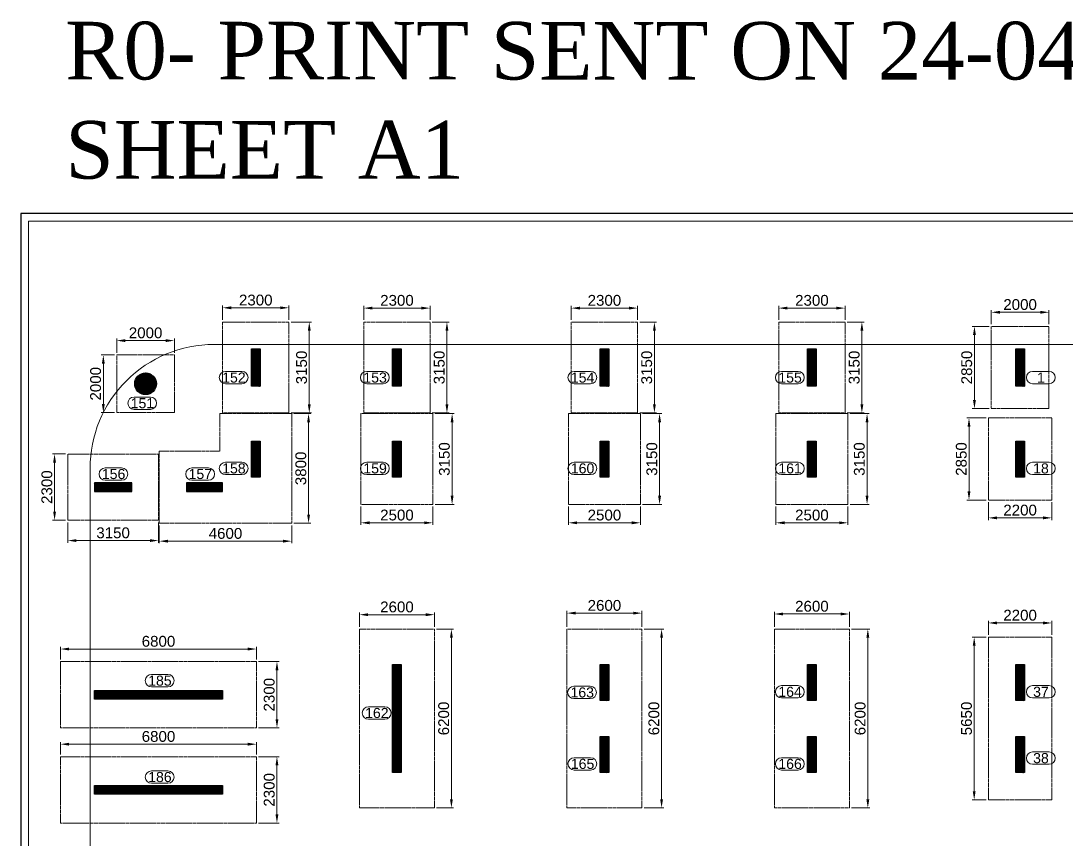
# Model space of a CAD drawing. Header units: millimetres. Extents: x 99112 to 332273, y 431815 to 552227.
# Drawn here: x 99112 to 135383, y 518441 to 546821 of the extents above; entities that cross this region are included whole.
import ezdxf
from ezdxf.enums import TextEntityAlignment as Align

# ---------------------------------------------------------------- set-up
doc = ezdxf.new("R2010")
doc.units = ezdxf.units.MM
doc.header["$LTSCALE"] = 100
doc.header["$MEASUREMENT"] = 0
doc.linetypes.add('HIDDEN', pattern=[0.375, 0.25, -0.125])
for name, color, linetype, lineweight in [('COL HATCH', 67, 'Continuous', 25), ('colno', 11, 'Continuous', 15), ('COLUMN', 84, 'Continuous', 30), ('DIM', 8, 'Continuous', 13), ('FOOTING', 12, 'HIDDEN', 20), ('HATCH', 251, 'Continuous', 9), ('MAIN TEXT', 6, 'Continuous', 30), ('SUNK', 251, 'Continuous', 9)]:
    doc.layers.add(name, color=color, linetype=linetype, lineweight=lineweight)
doc.styles.add('ARIAL', font='arial.ttf')
doc.styles.add('TIMES NEW ROMAN', font='times.ttf', dxfattribs={"width": 0.8, "height": 12})
doc.dimstyles.new('150', dxfattribs={"dimscale": 150, "dimtxt": 2.5, "dimasz": 2, "dimexe": 0.5, "dimexo": 0.5, "dimgap": 0.5, "dimtad": 1, "dimdec": 0, "dimzin": 3, "dimdsep": 46, "dimtxsty": 'ARIAL', "dimcen": 0, "dimdle": 1, "dimclrd": 256, "dimclre": 256, "dimclrt": 4, "dimadec": 0, "dimazin": 0, "dimtfac": 1, "dimtdec": 0, "dimtmove": 0, "dimatfit": 3, "dimfxl": 0, "dimtolj": 1, "dimtzin": 0, "dimlwd": -1, "dimlwe": -1, "dimarcsym": 0})
pattern_1 = [(45, (-237381.086, 134796.796), (-8.83883476, 8.83883476), [])]
pattern_2 = [(45, (-325, 0), (-8.83883476, 8.83883476), [])]
pattern_3 = [(45, (-263906.086, 134796.796), (-8.83883476, 8.83883476), [])]
pattern_4 = [(45, (-244606.086, 134796.796), (-8.83883476, 8.83883476), [])]
pattern_5 = [(45, (-251806.086, 134796.796), (-8.83883476, 8.83883476), [])]
pattern_6 = [(45, (-259006.086, 134796.796), (-8.83883476, 8.83883476), [])]

# ---------------------------------------------------------------- blocks, each defined once
blk = doc.blocks.new('*D0')
at = {"layer": 'DIM', "transparency": 16777216}
for p, q in [((102439, 535310), (102439, 535807)), ((104139, 535732), (102739, 535732)), ((104439, 535310), (104439, 535807))]:
    blk.add_line(p, q, dxfattribs=at)
for points in [[(102739, 535782), (102739, 535682), (102439, 535732)], [(104139, 535682), (104139, 535782), (104439, 535732)]]:
    blk.add_solid(points, dxfattribs=at)
at = {"layer": 'DIM', "color": 4, "transparency": 16777216, "insert": (103439, 535999), "char_height": 375, "attachment_point": 5, "style": 'ARIAL'}
blk.add_mtext('\\A1;2000', dxfattribs=at)
blk = doc.blocks.new('*D1')
at = {"layer": 'DIM', "transparency": 16777216}
for p, q in [((102364, 535235), (101898, 535235)), ((101973, 534935), (101973, 533535)), ((102364, 533235), (101898, 533235))]:
    blk.add_line(p, q, dxfattribs=at)
for points in [[(102023, 534935), (101923, 534935), (101973, 535235)], [(101923, 533535), (102023, 533535), (101973, 533235)]]:
    blk.add_solid(points, dxfattribs=at)
at = {"layer": 'DIM', "color": 4, "transparency": 16777216, "insert": (101706, 534235), "char_height": 375, "attachment_point": 5, "rotation": 90, "style": 'ARIAL'}
blk.add_mtext('\\A1;2000', dxfattribs=at)
blk = doc.blocks.new('*D2')
at = {"layer": 'DIM', "transparency": 16777216}
for p, q in [((106112, 536449), (106112, 536945)), ((108112, 536870), (106412, 536870)), ((108412, 536449), (108412, 536945))]:
    blk.add_line(p, q, dxfattribs=at)
for points in [[(106412, 536920), (106412, 536820), (106112, 536870)], [(108112, 536820), (108112, 536920), (108412, 536870)]]:
    blk.add_solid(points, dxfattribs=at)
at = {"layer": 'DIM', "color": 4, "transparency": 16777216, "insert": (107262, 537136), "char_height": 375, "attachment_point": 5, "style": 'ARIAL'}
blk.add_mtext('\\A1;2300', dxfattribs=at)
blk = doc.blocks.new('*D3')
at = {"layer": 'DIM', "transparency": 16777216}
for p, q in [((108487, 536374), (109195, 536374)), ((109120, 536074), (109120, 533524)), ((108487, 533224), (109195, 533224))]:
    blk.add_line(p, q, dxfattribs=at)
for points in [[(109170, 536074), (109070, 536074), (109120, 536374)], [(109070, 533524), (109170, 533524), (109120, 533224)]]:
    blk.add_solid(points, dxfattribs=at)
at = {"layer": 'DIM', "color": 4, "transparency": 16777216, "insert": (108853, 534799), "char_height": 375, "attachment_point": 5, "rotation": 90, "style": 'ARIAL'}
blk.add_mtext('\\A1;3150', dxfattribs=at)
blk = doc.blocks.new('*D4')
at = {"layer": 'DIM', "transparency": 16777216}
for p, q in [((108587, 533199), (109170, 533199)), ((109095, 532899), (109095, 529699)), ((108587, 529399), (109170, 529399))]:
    blk.add_line(p, q, dxfattribs=at)
for points in [[(109145, 532899), (109045, 532899), (109095, 533199)], [(109045, 529699), (109145, 529699), (109095, 529399)]]:
    blk.add_solid(points, dxfattribs=at)
at = {"layer": 'DIM', "color": 4, "transparency": 16777216, "insert": (108828, 531299), "char_height": 375, "attachment_point": 5, "rotation": 90, "style": 'ARIAL'}
blk.add_mtext('\\A1;3800', dxfattribs=at)
blk = doc.blocks.new('*D5')
at = {"layer": 'DIM', "transparency": 16777216}
for p, q in [((103912, 529324), (103912, 528700)), ((108512, 529324), (108512, 528700)), ((108212, 528775), (104212, 528775))]:
    blk.add_line(p, q, dxfattribs=at)
for points in [[(104212, 528825), (104212, 528725), (103912, 528775)], [(108212, 528725), (108212, 528825), (108512, 528775)]]:
    blk.add_solid(points, dxfattribs=at)
at = {"layer": 'DIM', "color": 4, "transparency": 16777216, "insert": (106212, 529041), "char_height": 375, "attachment_point": 5, "style": 'ARIAL'}
blk.add_mtext('\\A1;4600', dxfattribs=at)
blk = doc.blocks.new('*D6')
at = {"layer": 'DIM', "transparency": 16777216}
for p, q in [((100662, 531799), (100206, 531799)), ((100281, 529799), (100281, 531499)), ((100662, 529499), (100206, 529499))]:
    blk.add_line(p, q, dxfattribs=at)
for points in [[(100331, 531499), (100231, 531499), (100281, 531799)], [(100231, 529799), (100331, 529799), (100281, 529499)]]:
    blk.add_solid(points, dxfattribs=at)
at = {"layer": 'DIM', "color": 4, "transparency": 16777216, "insert": (100015, 530649), "char_height": 375, "attachment_point": 5, "rotation": 90, "style": 'ARIAL'}
blk.add_mtext('\\A1;2300', dxfattribs=at)
blk = doc.blocks.new('*D7')
at = {"layer": 'DIM', "transparency": 16777216}
for p, q in [((100737, 529424), (100737, 528720)), ((103887, 529424), (103887, 528720)), ((103587, 528795), (101037, 528795))]:
    blk.add_line(p, q, dxfattribs=at)
for points in [[(101037, 528845), (101037, 528745), (100737, 528795)], [(103587, 528745), (103587, 528845), (103887, 528795)]]:
    blk.add_solid(points, dxfattribs=at)
at = {"layer": 'DIM', "color": 4, "transparency": 16777216, "insert": (102312, 529062), "char_height": 375, "attachment_point": 5, "style": 'ARIAL'}
blk.add_mtext('\\A1;3150', dxfattribs=at)
blk = doc.blocks.new('*D8')
at = {"layer": 'DIM', "transparency": 16777216}
for p, q in [((111012, 536449), (111012, 536934)), ((113012, 536859), (111312, 536859)), ((113312, 536449), (113312, 536934))]:
    blk.add_line(p, q, dxfattribs=at)
for points in [[(111312, 536909), (111312, 536809), (111012, 536859)], [(113012, 536809), (113012, 536909), (113312, 536859)]]:
    blk.add_solid(points, dxfattribs=at)
at = {"layer": 'DIM', "color": 4, "transparency": 16777216, "insert": (112162, 537126), "char_height": 375, "attachment_point": 5, "style": 'ARIAL'}
blk.add_mtext('\\A1;2300', dxfattribs=at)
blk = doc.blocks.new('*D9')
at = {"layer": 'DIM', "transparency": 16777216}
for p, q in [((113387, 536374), (113972, 536374)), ((113897, 536074), (113897, 533524)), ((113387, 533224), (113972, 533224))]:
    blk.add_line(p, q, dxfattribs=at)
for points in [[(113947, 536074), (113847, 536074), (113897, 536374)], [(113847, 533524), (113947, 533524), (113897, 533224)]]:
    blk.add_solid(points, dxfattribs=at)
at = {"layer": 'DIM', "color": 4, "transparency": 16777216, "insert": (113631, 534799), "char_height": 375, "attachment_point": 5, "rotation": 90, "style": 'ARIAL'}
blk.add_mtext('\\A1;3150', dxfattribs=at)
blk = doc.blocks.new('*D10')
at = {"layer": 'DIM', "transparency": 16777216}
for p, q in [((113487, 533199), (114151, 533199)), ((114076, 532899), (114076, 530349)), ((113487, 530049), (114151, 530049))]:
    blk.add_line(p, q, dxfattribs=at)
for points in [[(114126, 532899), (114026, 532899), (114076, 533199)], [(114026, 530349), (114126, 530349), (114076, 530049)]]:
    blk.add_solid(points, dxfattribs=at)
at = {"layer": 'DIM', "color": 4, "transparency": 16777216, "insert": (113809, 531624), "char_height": 375, "attachment_point": 5, "rotation": 90, "style": 'ARIAL'}
blk.add_mtext('\\A1;3150', dxfattribs=at)
blk = doc.blocks.new('*D11')
at = {"layer": 'DIM', "transparency": 16777216}
for p, q in [((110912, 529974), (110912, 529337)), ((113412, 529974), (113412, 529337)), ((113112, 529412), (111212, 529412))]:
    blk.add_line(p, q, dxfattribs=at)
for points in [[(111212, 529462), (111212, 529362), (110912, 529412)], [(113112, 529362), (113112, 529462), (113412, 529412)]]:
    blk.add_solid(points, dxfattribs=at)
at = {"layer": 'DIM', "color": 4, "transparency": 16777216, "insert": (112162, 529679), "char_height": 375, "attachment_point": 5, "style": 'ARIAL'}
blk.add_mtext('\\A1;2500', dxfattribs=at)
blk = doc.blocks.new('*D12')
at = {"layer": 'DIM', "transparency": 16777216}
for p, q in [((118212, 536449), (118212, 536934)), ((120212, 536859), (118512, 536859)), ((120512, 536449), (120512, 536934))]:
    blk.add_line(p, q, dxfattribs=at)
for points in [[(118512, 536909), (118512, 536809), (118212, 536859)], [(120212, 536809), (120212, 536909), (120512, 536859)]]:
    blk.add_solid(points, dxfattribs=at)
at = {"layer": 'DIM', "color": 4, "transparency": 16777216, "insert": (119362, 537126), "char_height": 375, "attachment_point": 5, "style": 'ARIAL'}
blk.add_mtext('\\A1;2300', dxfattribs=at)
blk = doc.blocks.new('*D13')
at = {"layer": 'DIM', "transparency": 16777216}
for p, q in [((120587, 536374), (121172, 536374)), ((121097, 536074), (121097, 533524)), ((120587, 533224), (121172, 533224))]:
    blk.add_line(p, q, dxfattribs=at)
for points in [[(121147, 536074), (121047, 536074), (121097, 536374)], [(121047, 533524), (121147, 533524), (121097, 533224)]]:
    blk.add_solid(points, dxfattribs=at)
at = {"layer": 'DIM', "color": 4, "transparency": 16777216, "insert": (120831, 534799), "char_height": 375, "attachment_point": 5, "rotation": 90, "style": 'ARIAL'}
blk.add_mtext('\\A1;3150', dxfattribs=at)
blk = doc.blocks.new('*D14')
at = {"layer": 'DIM', "transparency": 16777216}
for p, q in [((120687, 533199), (121351, 533199)), ((121276, 532899), (121276, 530349)), ((120687, 530049), (121351, 530049))]:
    blk.add_line(p, q, dxfattribs=at)
for points in [[(121326, 532899), (121226, 532899), (121276, 533199)], [(121226, 530349), (121326, 530349), (121276, 530049)]]:
    blk.add_solid(points, dxfattribs=at)
at = {"layer": 'DIM', "color": 4, "transparency": 16777216, "insert": (121009, 531624), "char_height": 375, "attachment_point": 5, "rotation": 90, "style": 'ARIAL'}
blk.add_mtext('\\A1;3150', dxfattribs=at)
blk = doc.blocks.new('*D15')
at = {"layer": 'DIM', "transparency": 16777216}
for p, q in [((118112, 529974), (118112, 529337)), ((120612, 529974), (120612, 529337)), ((120312, 529412), (118412, 529412))]:
    blk.add_line(p, q, dxfattribs=at)
for points in [[(118412, 529462), (118412, 529362), (118112, 529412)], [(120312, 529362), (120312, 529462), (120612, 529412)]]:
    blk.add_solid(points, dxfattribs=at)
at = {"layer": 'DIM', "color": 4, "transparency": 16777216, "insert": (119362, 529679), "char_height": 375, "attachment_point": 5, "style": 'ARIAL'}
blk.add_mtext('\\A1;2500', dxfattribs=at)
blk = doc.blocks.new('*D16')
at = {"layer": 'DIM', "transparency": 16777216}
for p, q in [((125412, 536449), (125412, 536934)), ((127412, 536859), (125712, 536859)), ((127712, 536449), (127712, 536934))]:
    blk.add_line(p, q, dxfattribs=at)
for points in [[(125712, 536909), (125712, 536809), (125412, 536859)], [(127412, 536809), (127412, 536909), (127712, 536859)]]:
    blk.add_solid(points, dxfattribs=at)
at = {"layer": 'DIM', "color": 4, "transparency": 16777216, "insert": (126562, 537126), "char_height": 375, "attachment_point": 5, "style": 'ARIAL'}
blk.add_mtext('\\A1;2300', dxfattribs=at)
blk = doc.blocks.new('*D17')
at = {"layer": 'DIM', "transparency": 16777216}
for p, q in [((127787, 536374), (128372, 536374)), ((128297, 536074), (128297, 533524)), ((127787, 533224), (128372, 533224))]:
    blk.add_line(p, q, dxfattribs=at)
for points in [[(128347, 536074), (128247, 536074), (128297, 536374)], [(128247, 533524), (128347, 533524), (128297, 533224)]]:
    blk.add_solid(points, dxfattribs=at)
at = {"layer": 'DIM', "color": 4, "transparency": 16777216, "insert": (128031, 534799), "char_height": 375, "attachment_point": 5, "rotation": 90, "style": 'ARIAL'}
blk.add_mtext('\\A1;3150', dxfattribs=at)
blk = doc.blocks.new('*D18')
at = {"layer": 'DIM', "transparency": 16777216}
for p, q in [((127887, 533199), (128551, 533199)), ((128476, 532899), (128476, 530349)), ((127887, 530049), (128551, 530049))]:
    blk.add_line(p, q, dxfattribs=at)
for points in [[(128526, 532899), (128426, 532899), (128476, 533199)], [(128426, 530349), (128526, 530349), (128476, 530049)]]:
    blk.add_solid(points, dxfattribs=at)
at = {"layer": 'DIM', "color": 4, "transparency": 16777216, "insert": (128209, 531624), "char_height": 375, "attachment_point": 5, "rotation": 90, "style": 'ARIAL'}
blk.add_mtext('\\A1;3150', dxfattribs=at)
blk = doc.blocks.new('*D19')
at = {"layer": 'DIM', "transparency": 16777216}
for p, q in [((125312, 529974), (125312, 529337)), ((127812, 529974), (127812, 529337)), ((127512, 529412), (125612, 529412))]:
    blk.add_line(p, q, dxfattribs=at)
for points in [[(125612, 529462), (125612, 529362), (125312, 529412)], [(127512, 529362), (127512, 529462), (127812, 529412)]]:
    blk.add_solid(points, dxfattribs=at)
at = {"layer": 'DIM', "color": 4, "transparency": 16777216, "insert": (126562, 529679), "char_height": 375, "attachment_point": 5, "style": 'ARIAL'}
blk.add_mtext('\\A1;2500', dxfattribs=at)
blk = doc.blocks.new('*D20')
at = {"layer": 'DIM', "transparency": 16777216}
for p, q in [((111012, 536449), (111012, 536934)), ((113012, 536859), (111312, 536859)), ((113312, 536449), (113312, 536934))]:
    blk.add_line(p, q, dxfattribs=at)
for points in [[(111312, 536909), (111312, 536809), (111012, 536859)], [(113012, 536809), (113012, 536909), (113312, 536859)]]:
    blk.add_solid(points, dxfattribs=at)
at = {"layer": 'DIM', "color": 4, "transparency": 16777216, "insert": (112162, 537126), "char_height": 375, "attachment_point": 5, "style": 'ARIAL'}
blk.add_mtext('\\A1;2300', dxfattribs=at)
blk = doc.blocks.new('*D83')
at = {"layer": 'DIM', "transparency": 16777216}
for p, q in [((110862, 525799), (110862, 526300)), ((113462, 525799), (113462, 526300)), ((113162, 526225), (111162, 526225))]:
    blk.add_line(p, q, dxfattribs=at)
for points in [[(111162, 526275), (111162, 526175), (110862, 526225)], [(113162, 526175), (113162, 526275), (113462, 526225)]]:
    blk.add_solid(points, dxfattribs=at)
at = {"layer": 'DIM', "color": 4, "transparency": 16777216, "insert": (112162, 526492), "char_height": 375, "attachment_point": 5, "style": 'ARIAL'}
blk.add_mtext('\\A1;2600', dxfattribs=at)
blk = doc.blocks.new('*D84')
at = {"layer": 'DIM', "transparency": 16777216}
for p, q in [((113537, 525724), (114127, 525724)), ((114052, 525424), (114052, 519824)), ((113537, 519524), (114127, 519524))]:
    blk.add_line(p, q, dxfattribs=at)
for points in [[(114102, 525424), (114002, 525424), (114052, 525724)], [(114002, 519824), (114102, 519824), (114052, 519524)]]:
    blk.add_solid(points, dxfattribs=at)
at = {"layer": 'DIM', "color": 4, "transparency": 16777216, "insert": (113785, 522624), "char_height": 375, "attachment_point": 5, "rotation": 90, "style": 'ARIAL'}
blk.add_mtext('\\A1;6200', dxfattribs=at)
blk = doc.blocks.new('*D85')
at = {"layer": 'DIM', "transparency": 16777216}
for p, q in [((118062, 525799), (118062, 526354)), ((120662, 525799), (120662, 526354)), ((120362, 526279), (118362, 526279))]:
    blk.add_line(p, q, dxfattribs=at)
for points in [[(118362, 526329), (118362, 526229), (118062, 526279)], [(120362, 526229), (120362, 526329), (120662, 526279)]]:
    blk.add_solid(points, dxfattribs=at)
at = {"layer": 'DIM', "color": 4, "transparency": 16777216, "insert": (119362, 526545), "char_height": 375, "attachment_point": 5, "style": 'ARIAL'}
blk.add_mtext('\\A1;2600', dxfattribs=at)
blk = doc.blocks.new('*D86')
at = {"layer": 'DIM', "transparency": 16777216}
for p, q in [((120737, 525724), (121420, 525724)), ((121345, 525424), (121345, 519824)), ((120737, 519524), (121420, 519524))]:
    blk.add_line(p, q, dxfattribs=at)
for points in [[(121395, 525424), (121295, 525424), (121345, 525724)], [(121295, 519824), (121395, 519824), (121345, 519524)]]:
    blk.add_solid(points, dxfattribs=at)
at = {"layer": 'DIM', "color": 4, "transparency": 16777216, "insert": (121079, 522624), "char_height": 375, "attachment_point": 5, "rotation": 90, "style": 'ARIAL'}
blk.add_mtext('\\A1;6200', dxfattribs=at)
blk = doc.blocks.new('*D87')
at = {"layer": 'DIM', "transparency": 16777216}
for p, q in [((125262, 525799), (125262, 526324)), ((127862, 525799), (127862, 526324)), ((127562, 526249), (125562, 526249))]:
    blk.add_line(p, q, dxfattribs=at)
for points in [[(125562, 526299), (125562, 526199), (125262, 526249)], [(127562, 526199), (127562, 526299), (127862, 526249)]]:
    blk.add_solid(points, dxfattribs=at)
at = {"layer": 'DIM', "color": 4, "transparency": 16777216, "insert": (126562, 526515), "char_height": 375, "attachment_point": 5, "style": 'ARIAL'}
blk.add_mtext('\\A1;2600', dxfattribs=at)
blk = doc.blocks.new('*D88')
at = {"layer": 'DIM', "transparency": 16777216}
for p, q in [((127937, 525724), (128578, 525724)), ((128503, 525424), (128503, 519824)), ((127937, 519524), (128578, 519524))]:
    blk.add_line(p, q, dxfattribs=at)
for points in [[(128553, 525424), (128453, 525424), (128503, 525724)], [(128453, 519824), (128553, 519824), (128503, 519524)]]:
    blk.add_solid(points, dxfattribs=at)
at = {"layer": 'DIM', "color": 4, "transparency": 16777216, "insert": (128237, 522624), "char_height": 375, "attachment_point": 5, "rotation": 90, "style": 'ARIAL'}
blk.add_mtext('\\A1;6200', dxfattribs=at)
blk = doc.blocks.new('*D406')
at = {"layer": 'DIM', "transparency": 16777216}
for p, q in [((132687, 525524), (132687, 526013)), ((134587, 525938), (132987, 525938)), ((134887, 525524), (134887, 526013))]:
    blk.add_line(p, q, dxfattribs=at)
for points in [[(132987, 525988), (132987, 525888), (132687, 525938)], [(134587, 525888), (134587, 525988), (134887, 525938)]]:
    blk.add_solid(points, dxfattribs=at)
at = {"layer": 'DIM', "color": 4, "transparency": 16777216, "insert": (133787, 526205), "char_height": 375, "attachment_point": 5, "style": 'ARIAL'}
blk.add_mtext('\\A1;2200', dxfattribs=at)
blk = doc.blocks.new('*D407')
at = {"layer": 'DIM', "transparency": 16777216}
for p, q in [((132612, 525449), (132119, 525449)), ((132194, 525149), (132194, 520099)), ((132612, 519799), (132119, 519799))]:
    blk.add_line(p, q, dxfattribs=at)
for points in [[(132244, 525149), (132144, 525149), (132194, 525449)], [(132144, 520099), (132244, 520099), (132194, 519799)]]:
    blk.add_solid(points, dxfattribs=at)
at = {"layer": 'DIM', "color": 4, "transparency": 16777216, "insert": (131928, 522624), "char_height": 375, "attachment_point": 5, "rotation": 90, "style": 'ARIAL'}
blk.add_mtext('\\A1;5650', dxfattribs=at)
blk = doc.blocks.new('*D414')
at = {"layer": 'DIM', "transparency": 16777216}
for p, q in [((132787, 536299), (132787, 536790)), ((134487, 536715), (133087, 536715)), ((134787, 536299), (134787, 536790))]:
    blk.add_line(p, q, dxfattribs=at)
for points in [[(133087, 536765), (133087, 536665), (132787, 536715)], [(134487, 536665), (134487, 536765), (134787, 536715)]]:
    blk.add_solid(points, dxfattribs=at)
at = {"layer": 'DIM', "color": 4, "transparency": 16777216, "insert": (133787, 536981), "char_height": 375, "attachment_point": 5, "style": 'ARIAL'}
blk.add_mtext('\\A1;2000', dxfattribs=at)
blk = doc.blocks.new('*D415')
at = {"layer": 'DIM', "transparency": 16777216}
for p, q in [((132712, 536224), (132128, 536224)), ((132203, 535924), (132203, 533674)), ((132712, 533374), (132128, 533374))]:
    blk.add_line(p, q, dxfattribs=at)
for points in [[(132253, 535924), (132153, 535924), (132203, 536224)], [(132153, 533674), (132253, 533674), (132203, 533374)]]:
    blk.add_solid(points, dxfattribs=at)
at = {"layer": 'DIM', "color": 4, "transparency": 16777216, "insert": (131937, 534799), "char_height": 375, "attachment_point": 5, "rotation": 90, "style": 'ARIAL'}
blk.add_mtext('\\A1;2850', dxfattribs=at)
blk = doc.blocks.new('*D418')
at = {"layer": 'DIM', "transparency": 16777216}
for p, q in [((132687, 530124), (132687, 529508)), ((134887, 530124), (134887, 529508)), ((134587, 529583), (132987, 529583))]:
    blk.add_line(p, q, dxfattribs=at)
for points in [[(132987, 529633), (132987, 529533), (132687, 529583)], [(134587, 529533), (134587, 529633), (134887, 529583)]]:
    blk.add_solid(points, dxfattribs=at)
at = {"layer": 'DIM', "color": 4, "transparency": 16777216, "insert": (133787, 529850), "char_height": 375, "attachment_point": 5, "style": 'ARIAL'}
blk.add_mtext('\\A1;2200', dxfattribs=at)
blk = doc.blocks.new('*D420')
at = {"layer": 'DIM', "transparency": 16777216}
for p, q in [((132612, 533049), (131939, 533049)), ((132014, 532749), (132014, 530499)), ((132612, 530199), (131939, 530199))]:
    blk.add_line(p, q, dxfattribs=at)
for points in [[(132064, 532749), (131964, 532749), (132014, 533049)], [(131964, 530499), (132064, 530499), (132014, 530199)]]:
    blk.add_solid(points, dxfattribs=at)
at = {"layer": 'DIM', "color": 4, "transparency": 16777216, "insert": (131748, 531624), "char_height": 375, "attachment_point": 5, "rotation": 90, "style": 'ARIAL'}
blk.add_mtext('\\A1;2850', dxfattribs=at)
blk = doc.blocks.new('Z$W@#0B193674')
at = {"layer": 'HATCH', "linetype": 'Continuous', "ltscale": 1000}
blk.add_lwpolyline([(50, 150), (-38300, 150, 0.414214), (-42600, -4150), (-42600, -40327, 0.41467), (-10475, -72402, 0.115605), (3770, -69040), (43196, -49411)], format="xyb", dxfattribs=at)
blk = doc.blocks.new('Z$W@#1A410294')
at = {"layer": 'HATCH'}
blk.add_blockref('Z$W@#0B193674', (26325, 68068), dxfattribs=at)
blk = doc.blocks.new('*D831')
at = {"layer": 'DIM', "transparency": 16777216}
for p, q in [((100487, 521374), (100487, 521808)), ((106987, 521733), (100787, 521733)), ((107287, 521374), (107287, 521808))]:
    blk.add_line(p, q, dxfattribs=at)
for points in [[(100787, 521783), (100787, 521683), (100487, 521733)], [(106987, 521683), (106987, 521783), (107287, 521733)]]:
    blk.add_solid(points, dxfattribs=at)
at = {"layer": 'DIM', "color": 4, "transparency": 16777216, "insert": (103887, 521999), "char_height": 375, "attachment_point": 5, "style": 'ARIAL'}
blk.add_mtext('\\A1;6800', dxfattribs=at)
blk = doc.blocks.new('*D832')
at = {"layer": 'DIM', "transparency": 16777216}
for p, q in [((107362, 521299), (108073, 521299)), ((107998, 519299), (107998, 520999)), ((107362, 518999), (108073, 518999))]:
    blk.add_line(p, q, dxfattribs=at)
for points in [[(108048, 520999), (107948, 520999), (107998, 521299)], [(107948, 519299), (108048, 519299), (107998, 518999)]]:
    blk.add_solid(points, dxfattribs=at)
at = {"layer": 'DIM', "color": 4, "transparency": 16777216, "insert": (107731, 520149), "char_height": 375, "attachment_point": 5, "rotation": 90, "style": 'ARIAL'}
blk.add_mtext('\\A1;2300', dxfattribs=at)
blk = doc.blocks.new('*D833')
at = {"layer": 'DIM', "transparency": 16777216}
for p, q in [((100487, 524674), (100487, 525108)), ((106987, 525033), (100787, 525033)), ((107287, 524674), (107287, 525108))]:
    blk.add_line(p, q, dxfattribs=at)
for points in [[(100787, 525083), (100787, 524983), (100487, 525033)], [(106987, 524983), (106987, 525083), (107287, 525033)]]:
    blk.add_solid(points, dxfattribs=at)
at = {"layer": 'DIM', "color": 4, "transparency": 16777216, "insert": (103887, 525299), "char_height": 375, "attachment_point": 5, "style": 'ARIAL'}
blk.add_mtext('\\A1;6800', dxfattribs=at)
blk = doc.blocks.new('*D834')
at = {"layer": 'DIM', "transparency": 16777216}
for p, q in [((107362, 524599), (108073, 524599)), ((107998, 522599), (107998, 524299)), ((107362, 522299), (108073, 522299))]:
    blk.add_line(p, q, dxfattribs=at)
for points in [[(108048, 524299), (107948, 524299), (107998, 524599)], [(107948, 522599), (108048, 522599), (107998, 522299)]]:
    blk.add_solid(points, dxfattribs=at)
at = {"layer": 'DIM', "color": 4, "transparency": 16777216, "insert": (107731, 523449), "char_height": 375, "attachment_point": 5, "rotation": 90, "style": 'ARIAL'}
blk.add_mtext('\\A1;2300', dxfattribs=at)

msp = doc.modelspace()

# ---------------------------------------------------------------- hatches: boundary and pattern name
at = {"layer": 'COL HATCH'}
h = msp.add_hatch(dxfattribs=at)
h.set_pattern_fill('ANSI31', color=256, scale=100, style=0)
h.set_pattern_definition(pattern_3)
h.paths.add_polyline_path([(107412, 535448.6), (107412, 534148.6), (107112, 534148.6), (107112, 535448.6)])
h = msp.add_hatch(dxfattribs=at)
h.set_pattern_fill('ANSI31', color=256, scale=100, style=0)
h.set_pattern_definition(pattern_6)
h.paths.add_polyline_path([(112312, 535448.6), (112312, 534148.6), (112012, 534148.6), (112012, 535448.6)])
h = msp.add_hatch(dxfattribs=at)
h.set_pattern_fill('ANSI31', color=256, scale=100, style=0)
h.set_pattern_definition(pattern_5)
h.paths.add_polyline_path([(119512, 535448.6), (119512, 534148.6), (119212, 534148.6), (119212, 535448.6)])
h = msp.add_hatch(dxfattribs=at)
h.set_pattern_fill('ANSI31', color=256, scale=100, style=0)
h.set_pattern_definition(pattern_4)
h.paths.add_polyline_path([(126712, 535448.6), (126712, 534148.6), (126412, 534148.6), (126412, 535448.6)])
h = msp.add_hatch(dxfattribs=at)
h.set_pattern_fill('ANSI31', color=256, scale=100, style=0)
h.set_pattern_definition(pattern_1)
h.paths.add_polyline_path([(133937, 535448.6), (133937, 534148.6), (133637, 534148.6), (133637, 535448.6)])
h = msp.add_hatch(dxfattribs=at)
h.set_pattern_fill('ANSI31', color=256, scale=100, style=0)
h.set_pattern_definition([(315, (-366481.514, 905940.881), (-8.83883476, -8.83883476), [])])
edge = h.paths.add_edge_path()
edge.add_arc((103439.1, 534234.6), 375, 0, 360)
h = msp.add_hatch(dxfattribs=at)
h.set_pattern_fill('ANSI31', color=256, scale=100, style=0)
h.set_pattern_definition(pattern_3)
h.paths.add_polyline_path([(107412, 532248.6), (107412, 530998.6), (107112, 530998.6), (107112, 532248.6)])
h = msp.add_hatch(dxfattribs=at)
h.set_pattern_fill('ANSI31', color=256, scale=100, style=0)
h.set_pattern_definition(pattern_6)
h.paths.add_polyline_path([(112312, 532248.6), (112312, 530998.6), (112012, 530998.6), (112012, 532248.6)])
h = msp.add_hatch(dxfattribs=at)
h.set_pattern_fill('ANSI31', color=256, scale=100, style=0)
h.set_pattern_definition(pattern_5)
h.paths.add_polyline_path([(119512, 532248.6), (119512, 530998.6), (119212, 530998.6), (119212, 532248.6)])
h = msp.add_hatch(dxfattribs=at)
h.set_pattern_fill('ANSI31', color=256, scale=100, style=0)
h.set_pattern_definition(pattern_4)
h.paths.add_polyline_path([(126712, 532248.6), (126712, 530998.6), (126412, 530998.6), (126412, 532248.6)])
h = msp.add_hatch(dxfattribs=at)
h.set_pattern_fill('ANSI31', color=256, scale=100, style=0)
h.set_pattern_definition(pattern_1)
h.paths.add_polyline_path([(133937, 532248.6), (133937, 530998.6), (133637, 530998.6), (133637, 532248.6)])
h = msp.add_hatch(dxfattribs=at)
h.set_pattern_fill('ANSI31', color=256, scale=100, style=0)
h.set_pattern_definition([(45, (-226506.086, 134496.796), (-8.83883476, 8.83883476), [])])
h.paths.add_polyline_path([(101662, 530498.6), (102962, 530498.6), (102962, 530798.6), (101662, 530798.6)])
h = msp.add_hatch(dxfattribs=at)
h.set_pattern_fill('ANSI31', color=256, scale=100, style=0)
h.set_pattern_definition([(45, (-226706.086, 134496.796), (-8.83883476, 8.83883476), [])])
h.paths.add_polyline_path([(104862, 530498.6), (106112, 530498.6), (106112, 530798.6), (104862, 530798.6)])
h = msp.add_hatch(dxfattribs=at)
h.set_pattern_fill('ANSI31', color=256, scale=100, style=0)
h.set_pattern_definition([(45, (-248806.086, 134796.796), (-8.83883476, 8.83883476), [])])
h.paths.add_polyline_path([(112012, 520748.6), (112012, 524498.6), (112312, 524498.6), (112312, 520748.6)])
h = msp.add_hatch(dxfattribs=at)
h.set_pattern_fill('ANSI31', color=256, scale=100, style=0)
h.set_pattern_definition([(45, (-241606.086, 134796.796), (-8.83883476, 8.83883476), [])])
h.paths.add_polyline_path([(119212, 523248.6), (119212, 524498.6), (119512, 524498.6), (119512, 523248.6)])
h = msp.add_hatch(dxfattribs=at)
h.set_pattern_fill('ANSI31', color=256, scale=100, style=0)
h.set_pattern_definition([(45, (-234406.086, 134796.796), (-8.83883476, 8.83883476), [])])
h.paths.add_polyline_path([(126412, 523248.6), (126412, 524498.6), (126712, 524498.6), (126712, 523248.6)])
h = msp.add_hatch(dxfattribs=at)
h.set_pattern_fill('ANSI31', color=256, scale=100, style=0)
h.set_pattern_definition(pattern_2)
h.paths.add_polyline_path([(133637, 524498.6), (133637, 523248.6), (133937, 523248.6), (133937, 524498.6)])
h = msp.add_hatch(dxfattribs=at)
h.set_pattern_fill('ANSI31', color=256, scale=100, style=0)
h.set_pattern_definition([(45, (52825.942, -183310.497), (-8.83883476, 8.83883476), [])])
h.paths.add_polyline_path([(101662, 523298.6), (101662, 523598.6), (106112, 523598.6), (106112, 523298.6)])
h = msp.add_hatch(dxfattribs=at)
h.set_pattern_fill('ANSI31', color=256, scale=100, style=0)
h.set_pattern_definition([(45, (-241606.083, 132296.794), (-8.83883476, 8.83883476), [])])
h.paths.add_polyline_path([(119212, 520748.6), (119212, 521998.6), (119512, 521998.6), (119512, 520748.6)])
h = msp.add_hatch(dxfattribs=at)
h.set_pattern_fill('ANSI31', color=256, scale=100, style=0)
h.set_pattern_definition([(45, (-234406.083, 132296.794), (-8.83883476, 8.83883476), [])])
h.paths.add_polyline_path([(126412, 520748.6), (126412, 521998.6), (126712, 521998.6), (126712, 520748.6)])
h = msp.add_hatch(dxfattribs=at)
h.set_pattern_fill('ANSI31', color=256, scale=100, style=0)
h.set_pattern_definition(pattern_2)
h.paths.add_polyline_path([(133637, 521998.6), (133637, 520748.6), (133937, 520748.6), (133937, 521998.6)])
h = msp.add_hatch(dxfattribs=at)
h.set_pattern_fill('ANSI31', color=256, scale=100, style=0)
h.set_pattern_definition([(45, (52825.942, -175960.497), (-8.83883476, 8.83883476), [])])
h.paths.add_polyline_path([(101662, 519998.6), (101662, 520298.6), (106112, 520298.6), (106112, 519998.6)])

# ---------------------------------------------------------------- linework, layer by layer
at = {"color": 5}
msp.add_lwpolyline([(99112.4, 433846.5), (249607.7, 433846.5), (249607.7, 540141.6), (99112.4, 540141.6)], close=True, dxfattribs=at)
at = {"layer": 'colno', "elevation": -1455.5}
for points in [[(106211.4, 534235.6, -1), (106211.4, 534663), (106783.9, 534663, -1), (106783.9, 534235.6)], [(111111.4, 534235.6, -1), (111111.4, 534663), (111683.9, 534663, -1), (111683.9, 534235.6)], [(118311.4, 534235.6, -1), (118311.4, 534663), (118883.9, 534663, -1), (118883.9, 534235.6)], [(125511.4, 534235.6, -1), (125511.4, 534663), (126083.9, 534663, -1), (126083.9, 534235.6)], [(134218.1, 534235.6, -1), (134218.1, 534663), (134790.7, 534663, -1), (134790.7, 534235.6)], [(106211.4, 531085.6, -1), (106211.4, 531513), (106783.9, 531513, -1), (106783.9, 531085.6)], [(111111.4, 531085.6, -1), (111111.4, 531513), (111683.9, 531513, -1), (111683.9, 531085.6)], [(118311.4, 531085.6, -1), (118311.4, 531513), (118883.9, 531513, -1), (118883.9, 531085.6)], [(125511.4, 531085.6, -1), (125511.4, 531513), (126083.9, 531513, -1), (126083.9, 531085.6)], [(134218.1, 531085.6, -1), (134218.1, 531513), (134790.7, 531513, -1), (134790.7, 531085.6)], [(103643.4, 523722.7, -1), (103643.4, 524150.1), (104215.9, 524150.1, -1), (104215.9, 523722.7)], [(125511.4, 523335.6, -1), (125511.4, 523763), (126083.9, 523763, -1), (126083.9, 523335.6)], [(134218.1, 523335.6, -1), (134218.1, 523763), (134790.7, 523763, -1), (134790.7, 523335.6)], [(118300.1, 523314.2, -1), (118300.1, 523741.6), (118872.6, 523741.6, -1), (118872.6, 523314.2)], [(111171.7, 522601.1, -1), (111171.7, 523028.5), (111744.2, 523028.5, -1), (111744.2, 522601.1)], [(118311.4, 520835.6, -1), (118311.4, 521263), (118883.9, 521263, -1), (118883.9, 520835.6)], [(125511.4, 520835.6, -1), (125511.4, 521263), (126083.9, 521263, -1), (126083.9, 520835.6)], [(134218.1, 521035.2, -1), (134218.1, 521462.6), (134790.7, 521462.6, -1), (134790.7, 521035.2)], [(103643.4, 520379.8, -1), (103643.4, 520807.2), (104215.9, 520807.2, -1), (104215.9, 520379.8)]]:
    msp.add_lwpolyline(points, format="xyb", close=True, dxfattribs=at)
at = {"layer": 'colno'}
for points in [[(103037.4, 533346.5, -1), (103037.4, 533773.9), (103609.9, 533773.9, -1), (103609.9, 533346.5)], [(102036.2, 530889.7, -1), (102036.2, 531317.1), (102608.8, 531317.1, -1), (102608.8, 530889.7)], [(105045.3, 530889.7, -1), (105045.3, 531317.1), (105617.9, 531317.1, -1), (105617.9, 530889.7)]]:
    msp.add_lwpolyline(points, format="xyb", close=True, dxfattribs=at)
at = {"layer": 'COLUMN'}
for points in [[(107412, 535448.6), (107412, 534148.6), (107112, 534148.6), (107112, 535448.6)], [(112312, 535448.6), (112312, 534148.6), (112012, 534148.6), (112012, 535448.6)], [(119512, 535448.6), (119512, 534148.6), (119212, 534148.6), (119212, 535448.6)], [(126712, 535448.6), (126712, 534148.6), (126412, 534148.6), (126412, 535448.6)], [(133937, 535448.6), (133937, 534148.6), (133637, 534148.6), (133637, 535448.6)], [(107412, 532248.6), (107412, 530998.6), (107112, 530998.6), (107112, 532248.6)], [(112312, 532248.6), (112312, 530998.6), (112012, 530998.6), (112012, 532248.6)], [(119512, 532248.6), (119512, 530998.6), (119212, 530998.6), (119212, 532248.6)], [(126712, 532248.6), (126712, 530998.6), (126412, 530998.6), (126412, 532248.6)], [(133937, 532248.6), (133937, 530998.6), (133637, 530998.6), (133637, 532248.6)], [(101662, 530498.6), (102962, 530498.6), (102962, 530798.6), (101662, 530798.6)], [(104862, 530498.6), (106112, 530498.6), (106112, 530798.6), (104862, 530798.6)], [(112012, 520748.6), (112012, 524498.6), (112312, 524498.6), (112312, 520748.6)], [(119212, 523248.6), (119212, 524498.6), (119512, 524498.6), (119512, 523248.6)], [(126412, 523248.6), (126412, 524498.6), (126712, 524498.6), (126712, 523248.6)], [(133637, 524498.6), (133937, 524498.6), (133937, 523248.6), (133637, 523248.6)], [(101662, 523298.6), (101662, 523598.6), (106112, 523598.6), (106112, 523298.6)], [(119212, 520748.6), (119212, 521998.6), (119512, 521998.6), (119512, 520748.6)], [(126412, 520748.6), (126412, 521998.6), (126712, 521998.6), (126712, 520748.6)], [(133637, 521998.6), (133937, 521998.6), (133937, 520748.6), (133637, 520748.6)], [(101662, 519998.6), (101662, 520298.6), (106112, 520298.6), (106112, 519998.6)]]:
    msp.add_lwpolyline(points, close=True, dxfattribs=at)
msp.add_circle((103439.1, 534234.6), 375, dxfattribs=at)
at = {"layer": 'FOOTING'}
for points in [[(106112, 533223.6), (108412, 533223.6), (108412, 536373.6), (106112, 536373.6)], [(111012, 533223.6), (113312, 533223.6), (113312, 536373.6), (111012, 536373.6)], [(118212, 533223.6), (120512, 533223.6), (120512, 536373.6), (118212, 536373.6)], [(125412, 533223.6), (127712, 533223.6), (127712, 536373.6), (125412, 536373.6)], [(132787, 533373.6), (134787, 533373.6), (134787, 536223.6), (132787, 536223.6)], [(102439.1, 533234.6), (104439.1, 533234.6), (104439.1, 535234.6), (102439.1, 535234.6)], [(110912, 530048.6), (113412, 530048.6), (113412, 533198.6), (110912, 533198.6)], [(118112, 530048.6), (120612, 530048.6), (120612, 533198.6), (118112, 533198.6)], [(125312, 530048.6), (127812, 530048.6), (127812, 533198.6), (125312, 533198.6)], [(132687, 530198.6), (134887, 530198.6), (134887, 533048.6), (132687, 533048.6)], [(103887, 529498.6), (103887, 531798.6), (100737, 531798.6), (100737, 529498.6)], [(110862, 519523.6), (113462, 519523.6), (113462, 525723.6), (110862, 525723.6)], [(118062, 519523.6), (120662, 519523.6), (120662, 525723.6), (118062, 525723.6)], [(125262, 519523.6), (127862, 519523.6), (127862, 525723.6), (125262, 525723.6)], [(132687, 519798.6), (134887, 519798.6), (134887, 525448.6), (132687, 525448.6)], [(100487, 524598.6), (100487, 522298.6), (107287, 522298.6), (107287, 524598.6)], [(100487, 521298.6), (100487, 518998.6), (107287, 518998.6), (107287, 521298.6)]]:
    msp.add_lwpolyline(points, close=True, dxfattribs=at)
msp.add_lwpolyline([(103912, 531898.6), (106012, 531898.6), (106012, 533198.6), (108512, 533198.6), (108512, 529398.6), (103912, 529398.6), (103912, 531898.6)], dxfattribs=at)
at = {"layer": 'SUNK', "color": 6}
msp.add_lwpolyline([(99378.5, 434112.6), (249341.5, 434112.6), (249341.5, 539875.4), (99378.5, 539875.4)], close=True, dxfattribs=at)

# ---------------------------------------------------------------- block references
at = {"layer": 'DIM', "linetype": 'Continuous'}
msp.add_blockref('Z$W@#1A410294', (117787.5, 467380.7), dxfattribs=at)

# ---------------------------------------------------------------- texts
at = {"layer": 'colno', "style": 'ARIAL'}
for s, p in [('152', (106503.9, 534449.8, -11644)), ('153', (111403.9, 534449.8, -11644)), ('154', (118603.9, 534449.8, -11644)), ('155', (125803.9, 534449.8, -11644)), ('1', (134510.7, 534449.8, -11644)), ('151', (103329.9, 533560.7, -10188.5)), ('158', (106503.9, 531299.8, -11644)), ('159', (111403.9, 531299.8, -11644)), ('160', (118603.9, 531299.8, -11644)), ('161', (125803.9, 531299.8, -11644)), ('18', (134510.7, 531299.8, -11644)), ('156', (102328.7, 531103.9, -10188.5)), ('157', (105337.9, 531103.9, -10188.5)), ('185', (103935.9, 523936.9, -11644)), ('163', (118592.6, 523528.4, -11644)), ('164', (125803.9, 523549.8, -11644)), ('37', (134510.7, 523549.8, -11644)), ('162', (111464.2, 522815.3, -11644)), ('165', (118603.9, 521049.8, -11644)), ('166', (125803.9, 521049.8, -11644)), ('38', (134510.7, 521249.4, -11644)), ('186', (103935.9, 520594, -11644))]:
    msp.add_text(s, height=350, dxfattribs=at).set_placement(p, align=Align.MIDDLE_CENTER)
at = {"layer": 'MAIN TEXT', "style": 'TIMES NEW ROMAN'}
for s, p in [('R0- PRINT SENT ON 24-04-2019', (100653.2, 544789.9)), ('SHEET A1', (100653.2, 541351.3))]:
    msp.add_text(s, height=2000, rotation=359.99642, dxfattribs=at).set_placement(p)

# ---------------------------------------------------------------- dimensions: what is measured, and where the dimension line sits
at = {"layer": 'DIM'}
for base, p1, p2, picture, middle in [((106112, 536869.5), (108412, 536373.6), (106112, 536373.6), '*D2', (107262, 537136.1)), ((111012, 536859.1), (113312, 536373.6), (111012, 536373.6), '*D8', (112162, 537125.6)), ((111012, 536859.1), (113312, 536373.6), (111012, 536373.6), '*D20', (112162, 537125.6)), ((118212, 536859.1), (120512, 536373.6), (118212, 536373.6), '*D12', (119362, 537125.6)), ((125412, 536859.1), (127712, 536373.6), (125412, 536373.6), '*D16', (126562, 537125.6)), ((132787, 536714.5, -389.1), (134787, 536223.6), (132787, 536223.6), '*D414', (133787, 536981, -389.1)), ((102439.1, 535732.3), (104439.1, 535234.6), (102439.1, 535234.6), '*D0', (103439.1, 535998.7)), ((110912, 529412.1), (113412, 530048.6), (110912, 530048.6), '*D11', (112162, 529678.6)), ((118112, 529412.1), (120612, 530048.6), (118112, 530048.6), '*D15', (119362, 529678.6)), ((125312, 529412.1), (127812, 530048.6), (125312, 530048.6), '*D19', (126562, 529678.6)), ((132687, 529583.1, -389.1), (134887, 530198.6), (132687, 530198.6), '*D418', (133787, 529849.6, -389.1)), ((100737, 528795.5), (103887, 529498.6), (100737, 529498.6), '*D7', (102312, 529062.1)), ((103912, 528774.8), (108512, 529398.6), (103912, 529398.6), '*D5', (106212, 529041.2)), ((110862, 526225.4), (113462, 525723.6), (110862, 525723.6), '*D83', (112162, 526491.8)), ((118062, 526278.7), (120662, 525723.6), (118062, 525723.6), '*D85', (119362, 526545.2)), ((125262, 526248.7), (127862, 525723.6), (125262, 525723.6), '*D87', (126562, 526515.2)), ((132687, 525938.1, -389.1), (134887, 525448.6), (132687, 525448.6), '*D406', (133787, 526204.5, -389.1)), ((100487, 525032.7), (107287, 524598.6), (100487, 524598.6), '*D833', (103887, 525299.2)), ((100487, 521732.7), (107287, 521298.6), (100487, 521298.6), '*D831', (103887, 521999.2))]:
    dim = msp.add_linear_dim(base=base, p1=p1, p2=p2, dimstyle='150', dxfattribs=at)
    dim.commit()
    dim.dimension.update_dxf_attribs({"geometry": picture, "text_midpoint": middle})
for base, p1, p2, picture, middle in [((109119.9, 533223.6), (108412, 536373.6), (108412, 533223.6), '*D3', (108853.3, 534798.6)), ((113897.2, 533223.6), (113312, 536373.6), (113312, 533223.6), '*D9', (113630.6, 534798.6)), ((121097.2, 533223.6), (120512, 536373.6), (120512, 533223.6), '*D13', (120830.6, 534798.6)), ((128297.2, 533223.6), (127712, 536373.6), (127712, 533223.6), '*D17', (128030.6, 534798.6)), ((132203.3, 533373.6, -389.1), (132787, 536223.6), (132787, 533373.6), '*D415', (131936.8, 534798.6, -389.1)), ((101972.9, 533234.6), (102439.1, 535234.6), (102439.1, 533234.6), '*D1', (101706.5, 534234.6)), ((109095, 529398.6), (108512, 533198.6), (108512, 529398.6), '*D4', (108828.5, 531298.6)), ((114075.9, 530048.6), (113412, 533198.6), (113412, 530048.6), '*D10', (113809.3, 531623.6)), ((121275.9, 530048.6), (120612, 533198.6), (120612, 530048.6), '*D14', (121009.3, 531623.6)), ((128475.9, 530048.6), (127812, 533198.6), (127812, 530048.6), '*D18', (128209.3, 531623.6)), ((132014.1, 530198.6, -389.1), (132687, 533048.6), (132687, 530198.6), '*D420', (131747.6, 531623.6, -389.1)), ((100281.2, 531798.6), (100737, 529498.6), (100737, 531798.6), '*D6', (100014.6, 530648.6)), ((114051.5, 519523.6), (113462, 525723.6), (113462, 519523.6), '*D84', (113785, 522623.6)), ((121345.3, 519523.6), (120662, 525723.6), (120662, 519523.6), '*D86', (121078.8, 522623.6)), ((128503.2, 519523.6), (127862, 525723.6), (127862, 519523.6), '*D88', (128236.7, 522623.6)), ((132194.1, 519798.6, -389.1), (132687, 525448.6), (132687, 519798.6), '*D407', (131927.7, 522623.6, -389.1)), ((107997.6, 524598.6), (107287, 522298.6), (107287, 524598.6), '*D834', (107731, 523448.6)), ((107997.6, 521298.6), (107287, 518998.6), (107287, 521298.6), '*D832', (107731, 520148.6))]:
    dim = msp.add_linear_dim(base=base, p1=p1, p2=p2, angle=90, dimstyle='150', dxfattribs=at)
    dim.commit()
    dim.dimension.update_dxf_attribs({"geometry": picture, "text_midpoint": middle})

doc.saveas('drawing.dxf')
